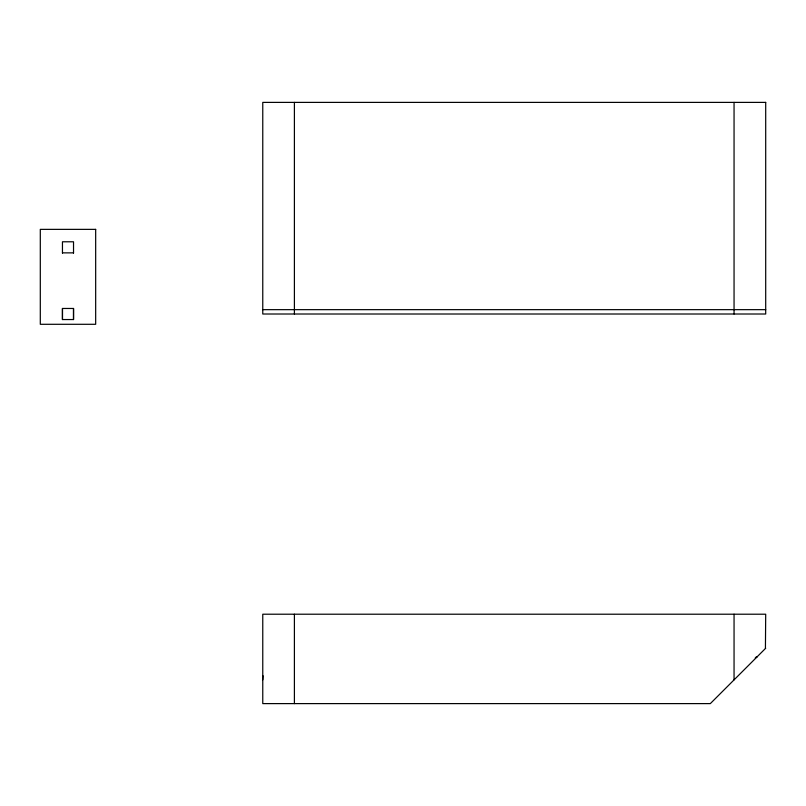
<?xml version="1.0" encoding="UTF-8"?>
<svg xmlns="http://www.w3.org/2000/svg" width="806" height="806" viewBox="0 0 806 806"><rect width="100%" height="100%" fill="white"/><g stroke="black" fill="none" stroke-linecap="round" stroke-linejoin="round"><path stroke-width="1.21" d="M73.517 319.549L73.527 308.466L62.455 308.466L62.455 319.549L73.527 319.549L73.527 308.466M262.766 679.871L263.038 675.74M765.7 648.226L710.328 703.608L262.766 703.608L262.766 614.212L765.7 614.212L765.428 648.226M755.242 657.918L756.622 657.313M62.455 252.862L73.527 252.862M262.766 309.655L765.7 309.655M756.109 656.93L756.995 656.93M62.455 308.466L62.455 319.549M734.054 102.392L734.054 314.008M734.054 614.212L734.054 679.871M294.402 102.392L294.402 314.008M294.402 614.212L294.402 703.608M73.527 253.104L73.527 241.78L62.455 241.78L62.455 253.104M765.7 102.392L262.766 102.392L262.766 314.008L765.7 314.008L765.7 102.392M95.672 229.367L40.3 229.367L40.3 324.294L95.672 324.294L95.672 229.367"/></g></svg>
